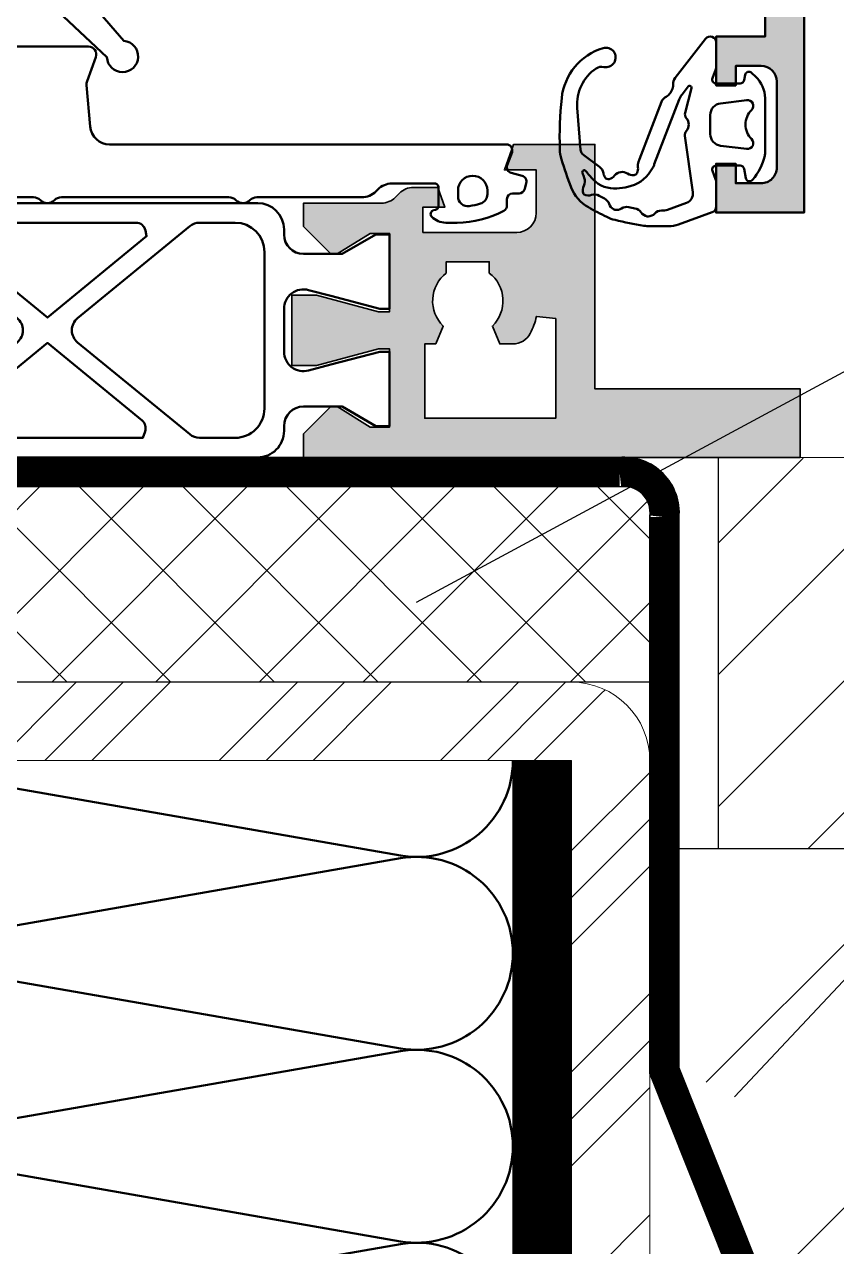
# Model space of a CAD drawing. Extents: x -772 to -562, y -731 to -434.
# Drawn here: x -695.46 to -674.7, y -601.6 to -570.36 of the extents above; entities that cross this region are included whole.
import ezdxf

# ---------------------------------------------------------------- set-up
doc = ezdxf.new("R2010")
doc.units = 0
doc.linetypes.add('CENTER', pattern=[50.800000000000004, 31.75, -6.35, 6.35, -6.35])
doc.linetypes.add('FOIL', pattern=[2, 0.8, -1.2])
for name, color, linetype, lineweight in [('AM_2', 5, 'Continuous', 50), ('AM_4', 3, 'Continuous', 25), ('AM_C', 50, 'Continuous', 50), ('AM_SP', 30, 'Continuous', 50), ('Cont2', 2, 'Continuous', 25), ('Cont3', 70, 'Continuous', 18), ('Docu-AM_8', 1, 'Continuous', 25), ('X_INS_BLOCK', 7, 'Continuous', 20), ('X_REDU_CONT_ALU', 80, 'Continuous', 35), ('X_REDU_CONT_STRIP', 80, 'Continuous', 35)]:
    doc.layers.add(name, color=color, linetype=linetype, lineweight=lineweight)
doc.layers.add('AM_S', color=80, linetype='Continuous', lineweight=50, plot=False)
doc.layers.add('CENT_25', color=2, linetype='CENTER')

# ---------------------------------------------------------------- blocks, each defined once
blk = doc.blocks.new('STW1')
at = {"layer": 'Cont3'}
h = blk.add_hatch(dxfattribs=at)
h.set_pattern_fill('GOST_GROUND', color=256, scale=0.8, style=0)
h.set_pattern_definition([(45, (-2418.410517626292, -269.8284682203489), (11.31370849898476, 0), [16]), (45, (-2416.010517626292, -269.8284682203489), (11.31370849898476, 0), [16]), (45, (-2413.610517626292, -269.8284682203489), (11.31370849898476, 0), [16])])
edge = h.paths.add_edge_path()
edge.add_line((0, 0), (0, 114))
edge.add_arc((-4, 114), 4, 0, 90)
edge.add_line((-4, 118), (-45.99999999998545, 118))
edge.add_arc((-45.3588452166432, 113.3588452166578), 4.685231817012122, 97.86537314514446, 172.1346268548563)
edge.add_line((-49.99999999998545, 114), (-49.99999999998545, 94))
edge.add_line((-49.99999999998545, 94), (-45.99999999998545, 94))
edge.add_line((-45.99999999998545, 94), (-45.99999999998545, 114))
edge.add_line((-45.99999999998545, 114), (-4, 114))
edge.add_line((-4, 114), (-4, 0))
edge.add_line((-4, 0), (0, 0))
at = {"layer": 'Cont3', "color": 0, "linetype": 'ByBlock', "lineweight": -2, "transparency": 16777216}
blk.add_lwpolyline([(0, 0), (0, 114, 0.414213562373095), (-4, 118), (-45.99999999998545, 118, 0.3359022029490232), (-49.99999999998545, 114), (-49.99999999998545, 94), (-45.99999999998545, 94), (-45.99999999998545, 114), (-4, 114), (-4, 0)], format="xyb", close=True, dxfattribs=at)
blk = doc.blocks.new('U88')
at = {"layer": 'AM_4', "linetype": 'FOIL', "lineweight": -2, "transparency": 16777216, "const_width": 3, "flags": 128}
blk.add_lwpolyline([(-1.5, 40.31066017178), (-1.5, 80.62132034355977), (19.36910861625893, 101.4904289598187), (38.00570891988855, 101.2832054805087, 0.4140374138640637), (51.49758939828735, 114.7832030387813), (51.50000000025329, 246.0000305567046)], format="xyb", dxfattribs=at)
at = {"layer": 'AM_4', "linetype": 'ByBlock', "lineweight": -2, "transparency": 16777216}
for points in [[(-3.048373149500321, 40.00357572147232), (-3, 81.24264068711909), (18.75471256926903, 102.9973532563881), (38.01333821307571, 102.7832133731677, 0.4138292210610173), (49.99758939828735, 114.7832030387813), (50.00000000050613, 246.0000581134088)], [(0, 40), (0, 80), (19.98350466324973, 99.9835046632495), (37.99758939828735, 99.78320303878127, 0.414213562373095), (52.99758939828735, 114.7832030387813), (53, 246.0000030000001)]]:
    blk.add_lwpolyline(points, format="xyb", dxfattribs=at)
blk = doc.blocks.new('U90x')
at = {"layer": 'AM_4'}
for points in [[(-22.3718532227258, 1.5), (-30, 1.5), (-39.711126394649, 1.5), (-49.711126394649, 5.5), (-113, 5.5, -0.4142135623730951), (-114.5, 7), (-114.5, 120.288873605351), (-118.5, 130.288873605351), (-118.5, 158.4031675086967, 0.4706983768292979), (-121.5840143214295, 161.4873917492785), (-180.0289245375607, 161.5000062779018, 0.3965947560582551), (-182.9999999999964, 158.5112408556822), (-182.9999999999964, 138.4873735809797)], [(-22.3718532227258, 0), (-30, 0), (-40, 0), (-50, 4), (-113, 4, -0.4142135623730958), (-116, 7), (-116, 120), (-120, 130), (-120, 158.4873735810056, 0.4975123236948067), (-121.5, 159.9873735810058), (-179.9999999999995, 160, 0.3896262186300393), (-181.4999999999964, 158.4873735809797), (-181.4999999999964, 138.4873735809797)]]:
    blk.add_lwpolyline(points, format="xyb", dxfattribs=at)
at = {"layer": 'AM_4', "linetype": 'FOIL', "const_width": 1.5, "flags": 128}
blk.add_lwpolyline([(-22.3718532227258, 0.75), (-30, 0.75), (-39.85556319732495, 0.75), (-49.85556319732495, 4.75), (-113, 4.75, -0.4142135623730951), (-115.25, 7), (-115.25, 120.1444368026755), (-119.25, 130.1444368026755), (-119.25, 158.4413638152644, 0.4803584814041392), (-121.5459200538676, 160.7373835096862), (-180.0156666225234, 160.750003398894, 0.3939594625985685), (-182.2499999999964, 158.500289871926), (-182.2499999999964, 138.4873735809797)], format="xyb", dxfattribs=at)
blk = doc.blocks.new('*U91')
at = {"layer": 'AM_2'}
for points in [[(38.99999999947886, 0, -0.4642133856306818), (33.24605501265933, -4.861992477757383), (5.753944986819533, -0.06913337547075571, 0.4642133856306818), (0, -4.931125853227798, 0.4642133856306818)], [(0, -4.931125853227968, 0.4642133856306818), (5.753944986819533, -9.793118330985351), (33.24605501265933, -5.000259228698724, -0.4642133856306818), (38.99999999947886, -9.862251706455766, -0.4642133856306818)], [(38.99999999947886, -9.862251706455993, -0.4642133856306818), (33.24605501265933, -14.72424418421338), (5.753944986819533, -9.931385081926749, 0.4642133856306818), (0, -14.79337755968379, 0.4642133856306818)], [(0, -14.79337755968396, 0.4642133856306818), (5.753944986819533, -19.65537003744134), (33.24605501265933, -14.86251093515472, -0.4642133856306818), (38.99999999947886, -19.72450341291176, -0.4642133856306818)], [(38.99999999947886, -19.72450341291199, -0.4642133856306818), (33.24605501265933, -24.58649589066937), (5.753944986819533, -19.79363678838274, 0.4642133856306818), (0, -24.65562926613978, 0.4642133856306818)], [(0, -24.65562926613995, 0.4642133856306818), (5.753944986819533, -29.51762174389734), (33.24605501265933, -24.72476264161071, -0.4642133856306818), (38.99999999947886, -29.58675511936775, -0.4642133856306818)]]:
    blk.add_lwpolyline(points, format="xyb", dxfattribs=at)
blk = doc.blocks.new('Schwelle')
at = {"layer": 'Docu-AM_8'}
h = blk.add_hatch(color=256, dxfattribs=at)
edge = h.paths.add_edge_path()
edge.add_line((-66.49861133499209, -16.00001535411674), (-66.49861133499081, -1.535411674069564e-05))
edge.add_line((-66.49861133499084, -1.535411674069564e-05), (-51.84332823751427, -1.535411789177488e-05))
edge.add_line((-51.84332823751427, -1.535411790598573e-05), (-51.37016693296832, -1.300015354117946))
edge.add_line((-51.37016693296832, -1.300015354117932), (-52.99861133499095, -1.300015354117804))
edge.add_line((-52.99861133499095, -1.300015354117804), (-52.99861133499112, -3.500015354117807))
edge.add_arc((-51.99861133499112, -3.500015354117885), 1, 539.9999999999955, 629.9999999999956)
edge.add_line((-51.99861133499118, -4.500015354117885), (-47.19861133499117, -4.500015354118261))
edge.add_line((-47.19861133499123, -4.500015354118261), (-47.19861133499111, -3.200015354118264))
edge.add_line((-47.19861133499111, -3.200015354118264), (-48.32705573701375, -3.200015354118172))
edge.add_line((-48.32705573701375, -3.200015354118172), (-47.96308550274748, -2.200015354118207))
edge.add_line((-47.96308550274748, -2.200015354118207), (-46.71282489736424, -2.200015354118307))
edge.add_arc((-46.7128248973643, -3.2000153541183), 1, 404.9999999999957, 449.99999999999557, ccw=False)
edge.add_line((-46.00571811617769, -2.492908572931803), (-45.79150455380451, -2.707122135305006))
edge.add_arc((-45.0843977726179, -2.000015354118517), 0.9999999999999992, 224.9999999999955, 269.9999999999955)
edge.add_line((-45.08439777261802, -3.000015354118517), (-41.09861133499109, -3.00001535411883))
edge.add_line((-41.09861133499103, -3.00001535411883), (-41.09861133499115, -4.200015549301384))
edge.add_line((-41.09861133499115, -4.200015549301376), (-42.49861113980867, -5.600015354118703))
edge.add_line((-42.49861113980867, -5.600015354118703), (-42.81825988806915, -5.600015354118682))
edge.add_line((-42.81825988806915, -5.600015354118682), (-44.4986111435621, -4.550015354118564))
edge.add_line((-44.4986111435621, -4.550015354118557), (-45.4986111435621, -4.550015354118479))
edge.add_line((-45.4986111435621, -4.550015354118486), (-45.49861114356239, -8.550015354118443))
edge.add_line((-45.49861114356244, -8.550015354118436), (-44.93278508619775, -8.550015354118486))
edge.add_line((-44.93278508619775, -8.550015354118486), (-41.75743038009395, -7.699181624935882))
edge.add_line((-41.75743038009389, -7.699181624935882), (-40.49861133499141, -7.699181624935981))
edge.add_line((-40.49861133499141, -7.699181624935981), (-40.49861133499169, -11.30084908330169))
edge.add_line((-40.49861133499169, -11.30084908330169), (-41.75743038009418, -11.30084908330159))
edge.add_line((-41.75743038009418, -11.30084908330159), (-44.93278508619787, -10.45001535411848))
edge.add_line((-44.93278508619787, -10.45001535411848), (-45.49861114356256, -10.45001535411843))
edge.add_line((-45.49861114356256, -10.45001535411843), (-45.4986111435629, -14.45001535411839))
edge.add_line((-45.4986111435629, -14.45001535411838), (-44.4986111435629, -14.45001535411846))
edge.add_line((-44.4986111435629, -14.45001535411846), (-42.81825988806978, -13.40001535411861))
edge.add_line((-42.81825988806978, -13.40001535411862), (-42.4986111398093, -13.40001535411865))
edge.add_line((-42.4986111398093, -13.40001535411864), (-41.098611334992, -14.80001515893618))
edge.add_line((-41.098611334992, -14.80001515893618), (-41.09861133499211, -16.00001535411874))
edge.add_line((-41.09861133499206, -16.00001535411874), (-66.49861133499209, -16.00001535411675))
edge = h.paths.add_edge_path(flags=0)
edge.add_line((-51.132179421752, -10.20001535411795), (-50.75866565817645, -9.285419221633262))
edge.add_arc((-49.49861133596895, -8.000015354060366), 1.799999999357025, 127.6698869408198, 225.570574663282, ccw=False)
edge.add_line((-50.59861133499138, -6.575234669240444), (-50.59861133499155, -6.000015354118162))
edge.add_line((-50.59861133499149, -6.000015354118162), (-48.39861133499127, -6.000015354118162))
edge.add_line((-48.39861133499133, -6.000015354118176), (-48.39861133499139, -6.575234669240686))
edge.add_arc((-49.49861133499169, -8.000015354117942), 1.799999999999988, 314.42942536020763, 412.3301130356585, ccw=False)
edge.add_line((-48.23855701180705, -9.285419221633411), (-47.86504324823167, -10.20001535411821))
edge.add_line((-47.86504324823167, -10.20001535411821), (-47.29861133499165, -10.20001535411826))
edge.add_line((-47.29861133499165, -10.20001535411826), (-47.29861133499193, -14.20001535411826))
edge.add_line((-47.29861133499193, -14.20001535411826), (-54.99861133499192, -14.20001535411765))
edge.add_line((-54.99861133499192, -14.20001535411765), (-54.99861133499181, -13.00001535411766))
edge.add_line((-54.99861133499186, -13.00001535411766), (-56.99861133499186, -13.0000153541175))
edge.add_line((-56.99861133499186, -13.00001535411749), (-56.99861133499198, -14.2000153541175))
edge.add_line((-56.99861133499198, -14.20001535411749), (-59.99861133499198, -14.20001535411725))
edge.add_line((-59.99861133499192, -14.20001535411726), (-59.99861133499181, -13.00001535411725))
edge.add_line((-59.99861133499186, -13.00001535411726), (-61.99861133499186, -13.0000153541171))
edge.add_line((-61.99861133499186, -13.0000153541171), (-61.99861133499198, -14.20001535411709))
edge.add_line((-61.99861133499192, -14.2000153541171), (-64.69861133499191, -14.20001535411689))
edge.add_line((-64.69861133499197, -14.20001535411689), (-64.69861133499174, -11.50001535411689))
edge.add_line((-64.69861133499174, -11.50001535411689), (-63.49861133499175, -11.50001535411698))
edge.add_line((-63.49861133499175, -11.50001535411698), (-63.49861133499158, -9.500015354116982))
edge.add_line((-63.49861133499158, -9.500015354116982), (-64.69861133499157, -9.50001535411689))
edge.add_line((-64.69861133499157, -9.50001535411689), (-64.69861133499134, -6.50001535411689))
edge.add_line((-64.69861133499134, -6.50001535411689), (-63.49861133499135, -6.500015354116982))
edge.add_line((-63.49861133499135, -6.500015354116982), (-63.49861133499118, -4.500015354116982))
edge.add_line((-63.49861133499118, -4.500015354116975), (-64.69861133499117, -4.500015354116883))
edge.add_line((-64.69861133499123, -4.50001535411689), (-64.698611334991, -1.800015354116894))
edge.add_line((-64.698611334991, -1.800015354116894), (-54.79861133499102, -1.800015354117676))
edge.add_line((-54.79861133499097, -1.800015354117662), (-54.79861133499108, -3.500015354117664))
edge.add_arc((-51.99861133499112, -3.500015354117885), 2.800000000000001, 539.9999999999955, 606.3359357229516)
edge.add_line((-53.1224568468505, -6.06457599201935), (-52.68437714918306, -6.256551917557658))
edge.add_line((-52.68437714918306, -6.256551917557665), (-52.85673717827424, -6.702713993339984))
edge.add_arc((-49.49861133499147, -8.000015354118084), 3.6, 518.8776020379528, 567.4864262503768)
edge.add_arc((-51.80512385392572, -9.200015354117902), 0.9999999999999997, 207.4864262503768, 269.9999999999955)
edge.add_line((-51.80512385392578, -10.2000153541179), (-51.13217942175194, -10.20001535411795))
h = blk.add_hatch(color=256, dxfattribs=at)
edge = h.paths.add_edge_path()
edge.add_arc((-10.91282470593663, -2.000011609689707), 1, 270, 315.0000000000001)
edge.add_line((-10.20571792475008, -2.707118390876253), (-9.9915043623769, -2.492904828503072))
edge.add_arc((-9.284397581190348, -3.200011609689625), 0.9999999999999999, 449.99999999999994, 494.9999999999999, ccw=False)
edge.add_line((-9.284397581190348, -2.200011609689625), (-8.034136975807115, -2.200011609689625))
edge.add_line((-8.034136975807115, -2.200011609689625), (-7.670166741540896, -3.200011609689625))
edge.add_line((-7.670166741540896, -3.200011609689625), (-8.798611143563534, -3.200011609689625))
edge.add_line((-8.798611143563534, -3.200011609689625), (-8.798611143563534, -4.500011609689622))
edge.add_line((-8.798611143563534, -4.500011609689629), (-3.998611143563522, -4.500011609689629))
edge.add_arc((-3.998611143563522, -3.500011609689622), 1, 270, 360)
edge.add_line((-2.998611143563522, -3.500011609689629), (-2.998611143563522, -1.300011609689633))
edge.add_line((-2.998611143563522, -1.300011609689633), (-4.62705554558616, -1.300011609689633))
edge.add_line((-4.62705554558616, -1.300011609689619), (-4.153894241040092, -1.160968962210518e-05))
edge.add_line((-4.153894241040092, -1.160968962210518e-05), (0.001388856436477681, -1.160968962210518e-05))
edge.add_line((0.001388856436477681, -1.160968962210518e-05), (0.00138885643646347, -12.50001160968962))
edge.add_line((0.001388856436477681, -12.50001160968962), (10.50138885643648, -12.50001160968962))
edge.add_line((10.50138885643648, -12.50001160968962), (10.50138885643648, -16.00001160968962))
edge.add_line((10.50138885643648, -16.00001160968962), (-14.89861114356356, -16.00001160968963))
edge.add_line((-14.89861114356356, -16.00001160968963), (-14.89861114356356, -14.80001141450708))
edge.add_line((-14.89861114356356, -14.80001141450708), (-13.49861133874614, -13.40001160968964))
edge.add_line((-13.49861133874614, -13.40001160968964), (-13.17896259048567, -13.40001160968964))
edge.add_line((-13.17896259048567, -13.40001160968964), (-11.4986113349926, -14.45001160968962))
edge.add_line((-11.4986113349926, -14.45001160968962), (-10.4986113349926, -14.45001160968962))
edge.add_line((-10.4986113349926, -14.45001160968962), (-10.4986113349926, -10.45001160968967))
edge.add_line((-10.4986113349926, -10.45001160968967), (-11.06443739235729, -10.45001160968967))
edge.add_line((-11.06443739235729, -10.45001160968967), (-14.23979209846104, -11.30084533887252))
edge.add_line((-14.23979209846104, -11.30084533887253), (-15.49861114356358, -11.30084533887253))
edge.add_line((-15.49861114356358, -11.30084533887253), (-15.49861114356358, -7.699177880506824))
edge.add_line((-15.49861114356358, -7.699177880506817), (-14.23979209846104, -7.699177880506817))
edge.add_line((-14.23979209846104, -7.699177880506824), (-11.06443739235729, -8.550011609689683))
edge.add_line((-11.06443739235735, -8.550011609689676), (-10.49861133499266, -8.550011609689669))
edge.add_line((-10.4986113349926, -8.550011609689676), (-10.4986113349926, -4.550011609689719))
edge.add_line((-10.4986113349926, -4.550011609689719), (-11.4986113349926, -4.550011609689719))
edge.add_line((-11.4986113349926, -4.550011609689719), (-13.17896259048567, -5.600011609689702))
edge.add_line((-13.17896259048567, -5.600011609689702), (-13.49861133874614, -5.600011609689702))
edge.add_line((-13.49861133874614, -5.600011609689702), (-14.89861114356356, -4.200011804872275))
edge.add_line((-14.89861114356356, -4.200011804872275), (-14.89861114356356, -3.000011609689722))
edge.add_line((-14.89861114356356, -3.000011609689722), (-10.91282470593663, -3.000011609689714))
edge = h.paths.add_edge_path(flags=0)
edge.add_line((-8.132179230323885, -10.20001160968962), (-7.758665466748454, -9.285415477204907))
edge.add_arc((-6.498611144540945, -8.000011609631905), 1.799999999357025, 127.66988694082431, 225.5705746632865, ccw=False)
edge.add_line((-7.598611143563545, -6.575230924812075), (-7.598611143563716, -6.000011609689793))
edge.add_line((-7.598611143563716, -6.000011609689793), (-5.398611143563556, -6.000011609689622))
edge.add_line((-5.398611143563556, -6.000011609689622), (-5.398611143563556, -6.575230924812125))
edge.add_arc((-6.498611143563693, -8.00001160968948), 1.799999999999989, 314.4294253602121, 412.330113035663, ccw=False)
edge.add_line((-5.238556820378989, -9.28541547720485), (-4.865043056803501, -10.20001160968962))
edge.add_line((-4.865043056803557, -10.20001160968962), (-4.192098624629381, -10.20001160968962))
edge.add_arc((-4.192098624629381, -9.200011609689625), 1, 270, 332.5135737496187)
edge.add_arc((-6.498611143563522, -8.00001160968963), 3.600000000000001, 332.5135737496187, 347.3196165081802)
edge.add_line((-2.986416021612314, -8.790255512128653), (-1.998611143563522, -8.900011609689628))
edge.add_line((-1.998611143563522, -8.900011609689628), (-1.998611143563522, -14.00001160968963))
edge.add_line((-1.998611143563522, -14.00001160968962), (-8.698611143563511, -14.00001160968962))
edge.add_line((-8.698611143563511, -14.00001160968963), (-8.698611143563511, -10.20001160968963))
edge.add_line((-8.698611143563511, -10.20001160968963), (-8.132179230323885, -10.20001160968963))
at = {"layer": 'AM_C'}
for points in [[(-24.81574339794136, -7.116369715731707e-10, -0.3888787318529903), (-25.81193809603312, 0.9128442565407084), (-25.99663934000719, 3.023989135549598, -0.1095178116832382), (-25.96838830135428, 3.238577078586204), (-25.52266494264697, 4.463191941958101, 0.5205670508124267), (-25.89854199096132, 4.999999999288363), (-30.09854199096131, 4.999999999288363, 0.5205670505517488), (-30.47441903927572, 4.463191941958101), (-30.02869568056835, 3.23857707858626, -0.1095178118908062), (-30.00044464191544, 3.023989135549598), (-30.18514588588951, 0.9128442565407084, -0.3888787318529899), (-31.18134058398127, -7.116369715731707e-10), (-51.47661733009662, -7.115801281543099e-10, 0.5205670505517426), (-51.75852511633238, -0.4026060437092838), (-51.51663420472565, -1.067195861320229, -0.4400105311366362), (-51.72089627743063, -1.459579652204638), (-52.27618770449212, -1.608369541649708, 0.4142135623730869), (-52.48831973884811, -1.975793003067182), (-52.40743854865556, -2.277645714242333, 0.3394542588633727), (-52.11766080076885, -2.500000000711573), (-51.79854199096135, -2.50000000071158, -0.4142135626133883), (-51.49854199096134, -2.800000000711584), (-51.49854199096134, -3.125248886220874, 0.2743554409005273), (-51.34229825867121, -3.388562644870404, 0.1255862777767576), (-48.94636046350749, -4.000000000711587), (-48.36922325082745, -4.000000000711587, 0.2012188694523661), (-47.6558716759948, -3.700806343921897, 0.5743970676943883), (-47.74677818194081, -3.367459910022028), (-47.85030579998184, -3.339719768373612, -0.3394542588633646), (-47.99854199096134, -3.146534603115803), (-47.99854199096134, -2.200000000711597, -0.4142135623730963), (-47.79854199096135, -2.00000000071158), (-45.61275555333444, -2.00000000071158, -0.1989123673796572), (-44.90564877214788, -2.292893219525041), (-44.79143520977479, -2.407106781898094, 0.1989123673796567), (-44.08432842858829, -2.700000000711547), (-38.71268483381564, -2.700000000711576, -0.201512754623995), (-38.35561341238846, -2.850000000711553, 0.4200840252084038), (-37.64147056953416, -2.85000000071156, -0.201512754623995), (-37.28439914810704, -2.700000000711562), (-28.71268483381564, -2.700000000711633, -0.201512754623995), (-28.35561341238846, -2.850000000711631, 0.4200840252084038), (-27.64147056953422, -2.850000000711631, -0.201512754623995), (-27.28439914810704, -2.700000000711633), (-18.71268483381593, -2.70000000071164, -0.201512754623995), (-18.35561341238875, -2.850000000711709, 0.4200840252084038), (-17.6414705695345, -2.850000000711709, -0.201512754623995), (-17.28439914810733, -2.700000000711704), (-11.91275555333451, -2.70000000071164, 0.1989123673796568), (-11.20564877214795, -2.407106781898186), (-11.09143520977486, -2.292893219525126, -0.1989123673796565), (-10.38432842858836, -2.000000000711665), (-8.198541990961331, -2.00000000071158, -0.4142135626133899), (-7.998541990961343, -2.200000000711597), (-7.998541990961343, -3.146534603115803, -0.3394542588633647), (-8.146778181940789, -3.339719768373612), (-8.250305799981817, -3.367459910022021, 0.5743970674216146), (-8.341212305927826, -3.700806343921904, 0.201218869452366), (-7.62786073109524, -4.000000000711587), (-7.05072351841514, -4.000000000711587, 0.1255862777767576), (-4.654785723251479, -3.388562644870404, 0.2743554411210691), (-4.498541990961286, -3.125248886220874), (-4.498541990961343, -2.800000000711584, -0.4142135623730948), (-4.198541990961331, -2.50000000071158), (-3.87942318115384, -2.500000000711573, 0.3394542588633727), (-3.589645433267123, -2.277645714242333), (-3.50876424307458, -1.975793003067182, 0.4142135626133805), (-3.720896277430512, -1.608369541649708), (-4.27618770449206, -1.459579652204624, -0.4400105308918228), (-4.480449777197094, -1.067195861320229), (-4.23855886559025, -0.4026060437092838, 0.5205670508124269), (-4.520466651826013, -7.115801281543099e-10), (-24.81574339794136, -7.116369715731707e-10)], [(-50.49854199096134, -2.350000000711582), (-50.49854199096134, -2.547240341213602, 0.3320675201514813), (-50.14072868386054, -3.026597143984155, 0.0346525889343351), (-49.57316111629294, -3.152965319814044, 0.4588008243683935), (-48.99854199096134, -2.65856468658756), (-48.99854199096134, -2.350000000711596, 0.9999999999999899), (-50.49854199096134, -2.350000000711582)], [(-6.998541990961343, -2.350000000711596), (-6.998541990961343, -2.65856468658756, 0.4588008241201161), (-6.423922865629692, -3.152965319814044, 0.0346525889343371), (-5.856355298062141, -3.026597143984155, 0.3320675203792015), (-5.498541990961343, -2.547240341213609), (-5.498541990961343, -2.350000000711596, 0.9999999999999923), (-6.998541990961343, -2.350000000711596)]]:
    blk.add_lwpolyline(points, format="xyb", close=True, dxfattribs=at)
at = {"layer": 'AM_SP'}
for points in [[(-38.74861133499186, -16.00001555536699, -0.414213562373095), (-40.09861133499189, -14.65001555536699), (-40.09861133499189, -14.40000670968946, 0.4142135623730949), (-41.09861133499189, -13.40000670968946), (-43.06656052742304, -13.40000670968947), (-44.79861133499193, -14.40000670968946), (-45.49861133499186, -14.40000670968946), (-45.49861133499186, -10.60000670968946), (-44.99861133499192, -10.60000670968947), (-42.49861133499192, -11.25224160056224), (-41.35743128785251, -11.55802736146958, 0.4931457181133126), (-40.09861133499189, -10.592101778414), (-40.09861133499189, -8.407928929823633, 0.4931454262862879), (-41.35743038009443, -7.442003103534567), (-42.49861133499192, -7.747787828613284), (-44.99861133499192, -8.400022719486046), (-45.49861133499186, -8.400022719486046), (-45.49861133499186, -4.600022719486049), (-44.79861133499193, -4.600022719486049), (-43.06656052742304, -5.600022719486049), (-41.09860689942352, -5.600016509670226, 0.4142122634659982), (-40.09861133499223, -4.60001650968006), (-40.09861133499223, -4.350007664012374, -0.4142135623730948), (-38.74861133499221, -3.000007664012372), (-17.2486113349926, -3.000007664012372, -0.414213562373095), (-15.89861133499258, -4.350007664012374), (-15.89861133499258, -4.600016509689894, 0.4142135623730953), (-14.89861133499258, -5.600016509689901), (-12.93066214256143, -5.600016509689901), (-11.19861133499259, -4.600016509689894), (-10.4986113349926, -4.600016509689894), (-10.4986113349926, -8.400016509689898), (-10.9986113349926, -8.400016509689898), (-13.4986113349926, -7.747781618817129), (-14.6397922898901, -7.442003103534574, 0.4931454260313048), (-15.89861133499258, -8.407928929823633), (-15.89861133499258, -10.59209428955572, 0.4931454260313033), (-14.6397922898901, -11.5580201158448), (-13.4986113349926, -11.25224160056224), (-10.9986113349926, -10.60000670968947), (-10.4986113349926, -10.60000670968947), (-10.4986113349926, -14.40000670968946), (-11.19861133499259, -14.40000670968946), (-12.93066214256143, -13.40000670968946), (-14.89861133499258, -13.40000670968946, 0.4142135623730954), (-15.89861133499258, -14.40000670968946), (-15.89861133499258, -14.65001555536699, -0.4142135626133887), (-17.2486113349926, -16.00001555536699), (-38.74861133499186, -16.00001555536699)], [(-29.54244385147044, -8.881257503362683), (-35.27745641757051, -4.181250452789087, 0.1733393757960516), (-35.78454567357895, -4.000007664012372), (-37.59861133499189, -4.000007664012372, 0.4142135623730948), (-39.09861133499189, -5.500007664012365), (-39.09861133499189, -13.50001555536699, 0.4142135623730953), (-37.59861133499189, -15.000015555367), (-35.78454539223142, -15.00001555536699, 0.1733392151877107), (-35.27745652213795, -14.81877308285846), (-29.54244423738103, -10.11877224207743, 0.4733857751920286), (-29.54244385147044, -8.881257503362683)], [(-23.47516543811074, -4.000007664012372), (-32.52205723187373, -4.000007664012365), (-32.83898801687766, -4.886730921028033), (-27.99861133478035, -8.853558241791923), (-22.92360298585035, -4.694443549805897), (-22.98578073433671, -4.397525413295426, 0.3549662450704041), (-23.47516543811074, -4.000007664012372)], [(-20.21267727775736, -15.00001555536699, -0.1733392151852403), (-20.71976614784492, -14.81877308286332), (-26.45477843260343, -10.11877224217294, -0.4733857751920284), (-26.45477881851409, -8.881257503458201), (-20.71976625241561, -4.181250452793954, -0.1733393757985218), (-20.21267699640126, -4.000007664012372), (-18.39861133499258, -4.000007664012372, -0.4142135623730947), (-16.89861133499258, -5.500007664012372), (-16.89861133499258, -13.50001555536699, -0.414213562613389), (-18.39861133499258, -15.00001555536699), (-20.21267727775736, -15.00001555536699)], [(-23.15823747139589, -14.11329210068595), (-27.99861133520417, -10.14647213602306), (-32.83898519858857, -14.11329210068595), (-32.52205465477883, -15.00001555536699), (-23.1238412581873, -15.00001555524669), (-23.00476352737851, -14.66948418913772, 0.3175864697700362), (-23.15823747139589, -14.11329210068595)]]:
    blk.add_lwpolyline(points, format="xyb", close=True, dxfattribs=at)
blk = doc.blocks.new('1021236-ICR_h_m_s')
at = {"layer": 'X_REDU_CONT_ALU'}
for points in [[(2.273736754432321e-13, -16.00000769010446), (1.477928890381008e-12, -7.690104464330716e-06), (14.65528309747799, -7.690105611857234e-06), (15.128444402024, -1.300007690105645), (13.50000000000136, -1.300007690105517), (13.50000000000114, -3.500007690105519, 0.4142135623730951), (14.50000000000114, -4.500007690105598), (19.30000000000109, -4.500007690105974), (19.30000000000121, -3.200007690105977), (18.17155559797857, -3.200007690105885), (18.53552583224484, -2.200007690105913), (19.78578643762808, -2.200007690106013, -0.1989123673796573), (20.49289321881463, -2.492900908919516), (20.7071067811878, -2.707114471292723, 0.198912367379658), (21.41421356237436, -3.00000769010623), (25.40000000000123, -3.000007690106536), (25.40000000000111, -4.200007885289089), (24.00000019518359, -5.600007690106416), (23.68035144692317, -5.600007690106391), (22.00000019143022, -4.550007690106273), (21.00000019143022, -4.550007690106195), (21.00000019142988, -8.550007690106149), (21.56582624879456, -8.550007690106199), (24.74118095489837, -7.699173960923588), (26.00000000000091, -7.699173960923687), (26.00000000000057, -11.30084141928939), (24.74118095489814, -11.30084141928929), (21.56582624879445, -10.45000769010619), (21.00000019142976, -10.45000769010614), (21.00000019142942, -14.4500076901061), (22.00000019142942, -14.45000769010618), (23.68035144692249, -13.40000769010633), (24.00000019518302, -13.40000769010635), (25.40000000000032, -14.80000749492389), (25.4000000000002, -16.00000769010645), (2.273736754432321e-13, -16.00000769010446)], [(55.58578662905575, -3.00000394567742, 0.1989123673796582), (56.29289341024219, -2.707110726863966), (56.50710697261547, -2.492897164490785, -0.198912367379658), (57.21421375380191, -2.200003945677334), (58.46447435918526, -2.200003945677334), (58.82844459345142, -3.200003945677331), (57.70000019142879, -3.200003945677334), (57.70000019142879, -4.500003945677332), (62.50000019142874, -4.500003945677335, 0.414213562373095), (63.50000019142874, -3.500003945677335), (63.50000019142874, -1.300003945677332), (61.8715557894061, -1.300003945677329), (62.34471709395223, -3.945677335082109e-06), (66.50000019142874, -3.945677335082109e-06), (66.50000019142874, -12.50000394567734), (77.00000019142874, -12.50000394567733), (77.00000019142874, -16.00000394567734), (51.60000019142876, -16.00000394567734), (51.60000019142876, -14.80000375049479), (52.99999999624617, -13.40000394567735), (53.31964874450671, -13.40000394567735), (54.99999999999966, -14.45000394567734), (55.99999999999966, -14.45000394567734), (55.99999999999966, -10.45000394567738), (55.43417394263497, -10.45000394567738), (52.25881923653128, -11.30083767486023), (51.00000019142874, -11.30083767486023), (51.00000019142874, -7.699170216494529), (52.25881923653128, -7.699170216494529), (55.43417394263497, -8.550003945677389), (55.99999999999966, -8.550003945677386), (55.99999999999966, -4.550003945677432), (54.99999999999966, -4.550003945677432), (53.31964874450671, -5.600003945677415), (52.99999999624617, -5.600003945677411), (51.60000019142876, -4.200004140859981), (51.60000019142876, -3.000003945677427), (55.58578662905575, -3.00000394567742)], [(15.36643191324026, -10.20000769010567), (15.73994567681586, -9.285411557620979, -0.4552030301891226), (15.90000000000089, -6.575227005228157), (15.90000000000077, -6.000007690105875), (18.10000000000093, -6.000007690105882), (18.10000000000093, -6.575227005228388, -0.4552030299414928), (18.26005432318527, -9.285411557621117), (18.63356808676065, -10.20000769010592), (19.20000000000061, -10.20000769010597), (19.20000000000039, -14.20000769010597), (11.50000000000034, -14.20000769010536), (11.50000000000045, -13.00000769010536), (9.500000000000455, -13.00000769010521), (9.500000000000341, -14.20000769010521), (6.500000000000341, -14.20000769010497), (6.500000000000455, -13.00000769010497), (4.500000000000455, -13.00000769010482), (4.500000000000341, -14.20000769010482), (1.800000000000296, -14.2000076901046), (1.800000000000523, -11.5000076901046), (3.000000000000568, -11.5000076901047), (3.000000000000682, -9.500007690104695), (1.80000000000075, -9.500007690104603), (1.800000000000978, -6.500007690104603), (3.000000000000909, -6.500007690104695), (3.000000000001137, -4.500007690104695), (1.800000000001091, -4.500007690104603), (1.800000000001319, -1.800007690104604), (11.7000000000013, -1.800007690105378), (11.70000000000118, -3.500007690105377, 0.2978085973091996), (13.37615448814176, -6.064568328007063), (13.81423418580925, -6.256544253545378), (13.64187415671813, -6.702706329327697, 0.2153346549391395), (13.80636728147647, -9.661546151644004, 0.2797392812230352), (14.69348748106654, -10.20000769010561), (15.36643191324026, -10.20000769010567)], [(58.36643210466843, -10.20000394567733), (58.73994586824392, -9.285407813192617, -0.4552030301891226), (58.90000019142872, -6.575223260799785), (58.9000001914286, -6.000003945677502), (61.10000019142876, -6.000003945677335), (61.10000019142876, -6.575223260799842, -0.4552030299414928), (61.26005451461333, -9.28540781319256), (61.6335682781887, -10.20000394567733), (62.30651271036299, -10.20000394567733, 0.2797392812230352), (63.19363290995295, -9.661542407215798, 0.0646935759865685), (63.51219531338006, -8.790247848116358), (64.50000019142874, -8.900003945677334), (64.50000019142874, -14.00000394567733), (57.80000019142881, -14.00000394567734), (57.80000019142881, -10.20000394567733), (58.36643210466843, -10.20000394567733)]]:
    blk.add_lwpolyline(points, format="xyb", close=True, dxfattribs=at)
at = {"layer": 'X_REDU_CONT_STRIP'}
for points in [[(27.75000000000045, -16.0000078913547, -0.414213562373095), (26.40000000000043, -14.6500078913547), (26.40000000000043, -14.39999904567717, 0.4142135623730949), (25.40000000000043, -13.39999904567717), (23.43205080756923, -13.39999904567717), (21.70000000000039, -14.39999904567717), (21.00000000000045, -14.39999904567717), (21.00000000000045, -10.59999904567717), (21.50000000000045, -10.59999904567717), (24.00000000000045, -11.25223393654994), (25.14118004713987, -11.55801969745728, 0.4931457181133126), (26.40000000000043, -10.59209411440171), (26.40000000000043, -8.407921265811343, 0.4931454262862879), (25.14118095489789, -7.441995439522273), (24.00000000000045, -7.747780164600982), (21.50000000000045, -8.400015055473752), (21.00000000000045, -8.400015055473752), (21.00000000000045, -4.600015055473754), (21.70000000000039, -4.600015055473754), (23.43205080756923, -5.600015055473754), (25.4000044355688, -5.600008845657932, 0.4142122634659982), (26.40000000000009, -4.600008845667766), (26.40000000000009, -4.35000000000008, -0.4142135623730948), (27.75000000000011, -3.000000000000078), (49.24999999999977, -3.000000000000078, -0.414213562373095), (50.59999999999968, -4.35000000000008), (50.59999999999968, -4.600008845677603, 0.4142135623730953), (51.59999999999968, -5.600008845677603), (53.56794919243089, -5.600008845677603), (55.29999999999973, -4.600008845677603), (55.99999999999966, -4.600008845677603), (55.99999999999966, -8.400008845677604), (55.49999999999966, -8.400008845677604), (52.99999999999966, -7.747773954804835), (51.85881904510222, -7.441995439522273, 0.4931454260313048), (50.59999999999968, -8.407921265811343), (50.59999999999968, -10.59208662554343, 0.4931454260313033), (51.85881904510222, -11.5580124518325), (52.99999999999977, -11.25223393654994), (55.49999999999977, -10.59999904567717), (55.99999999999966, -10.59999904567717), (55.99999999999966, -14.39999904567717), (55.29999999999973, -14.39999904567717), (53.56794919243089, -13.39999904567717), (51.59999999999968, -13.39999904567717, 0.4142135623730954), (50.59999999999968, -14.39999904567717), (50.59999999999968, -14.6500078913547, -0.4142135626133887), (49.24999999999977, -16.0000078913547), (27.75000000000045, -16.0000078913547)], [(36.95616748352188, -8.881249839350392), (31.22115491742181, -4.181242788776792, 0.1733393757960516), (30.71406566141331, -4.000000000000075), (28.90000000000043, -4.000000000000078, 0.4142135623730948), (27.40000000000043, -5.500000000000078), (27.40000000000043, -13.5000078913547, 0.4142135623730953), (28.90000000000043, -15.0000078913547), (30.71406594276084, -15.0000078913547, 0.1733392151877107), (31.22115481285437, -14.81876541884616), (36.95616709761123, -10.11876457806514, 0.4733857751920286), (36.95616748352188, -8.881249839350392)], [(43.02344589688153, -4.000000000000075), (33.97655410311859, -4.000000000000075), (33.65962331811465, -4.886723257015746), (38.50000000021191, -8.853550577779632), (43.57500834914197, -4.694435885793606), (43.51283060065555, -4.397517749283132, 0.3549662450704041), (43.02344589688153, -4.000000000000075)], [(46.28593405723495, -15.0000078913547, -0.1733392151852403), (45.77884518714745, -14.81876541885102), (40.04383290238889, -10.11876457816065, -0.4733857751920284), (40.04383251647823, -8.8812498394459), (45.77884508257671, -4.181242788781656, -0.1733393757985218), (46.28593433859112, -4.000000000000078), (48.09999999999968, -4.000000000000078, -0.4142135623730947), (49.59999999999968, -5.500000000000078), (49.59999999999968, -13.5000078913547, -0.414213562613389), (48.09999999999968, -15.0000078913547), (46.28593405723495, -15.0000078913547)], [(43.34037386359637, -14.11328443667365), (38.4999999997882, -10.14646447201076), (33.65962613640374, -14.11328443667365), (33.97655668021343, -15.0000078913547), (43.37477007680502, -15.0000078912344), (43.49384780761375, -14.66947652512542, 0.3175864697700362), (43.34037386359637, -14.11328443667365)]]:
    blk.add_lwpolyline(points, format="xyb", close=True, dxfattribs=at)
blk = doc.blocks.new('WI4910041')
for points in [[(2.234729635533313, 1.429141624366935, -0.3639702342661981), (2.399999999999977, 1.232180073764539), (2.399999999999977, 0, -0.520567050551699), (2.131595971334832, -0.1879385241571754), (1.66494706875244, -0.0180922137642483, 0.08748866352592972), (1.56234102575479, 0), (0.2999999999999545, 0, 0.3152987888789443), (0.01809221376413461, -0.1973939570023049), (-0.6095389311789177, -1.921796355479842, 0.08748866352592513), (-0.7000000000000455, -2.434826570468431), (-0.7000000000000455, -3.380071066384517, 0.04014020638266515), (-0.6743030955780114, -3.699644667897132, 0.01876700663450471), (-0.3790699418234453, -5.171152020198633, 0.05626314074126678), (-0.2260847876131038, -5.592950062610498, 0.01331076916055125), (0.2721286093629942, -6.533860148786744, 0.1734201195761889), (1.290204139612797, -7.41564265212503, 0.01892921395403328), (2.721085354075967, -7.909761409256248, 0.06690019506446342), (3.24700740355911, -7.995200338815835, 0.03253793555390366), (5.84545085849129, -7.897438013091005, 0.3020893960083349), (8.408894112728603, -5.784304140559129, 1.294939360340027), (7.442126984556808, -5.746567386295965, -0.2035454184489604), (7.370228669882636, -6.130794025809223, -0.2724141362004143), (5.362982052186567, -7.106068246548716), (3.213924795141111, -6.934563370140381, -0.03358007402687103), (3.174106850071325, -6.928676927747119), (3.170424160962625, -6.927876940595752, -0.03425114817414006), (3.10471201310861, -6.908811592646543, -0.1173173028271186), (2.928305885994178, -6.758979820309378), (2.344695488703223, -5.963747790703223, 0.2013401996057108), (2.012832275913865, -5.764674847523565, -0.1215521993267221), (1.790792231727778, -5.674733017148242, -0.3028850373188779), (1.713477959463034, -5.466687648492552, -0.1673330394127326), (1.88750534201472, -5.191555623442127, 0.385170388214694), (1.994558342719984, -4.529332356680925, -0.1739385726619525), (1.917377687412568, -4.200610105039686, -0.2539208721607421), (2.026879180312676, -4.044320283353954, -0.1560423995618583), (2.327999193728147, -3.997969913164297, 0.1360159336701805), (2.593370902567244, -3.967716883690969), (2.727218244145661, -3.919033613874831), (5.655389488132414, -2.794181419541246, 0.1877906213496957), (5.923779375234744, -2.550088021368992, -0.1496743144873674), (6.12520320306669, -2.337593081889167), (6.253734305449143, -2.264852659795224, -0.1496743144874736), (6.53960328784126, -2.201570888097308, 0.1877906213496902), (6.887037313345559, -2.097147152997877), (8.884698442597596, -0.5364032260820295, 0.7132930678970836), (8.699999999999932, 0), (7.437658974245096, 0, 0.08748866352592972), (7.335052931247446, -0.0180922137642483), (6.868404028665054, -0.1879385241571754, -0.520567050551699), (6.599999999999909, 0), (6.599999999999909, 1.232180073764539, -0.3639702342661981), (6.765270364466573, 1.429141624366935), (7.034729635533267, 1.476654564058094, 0.5949374815387934), (7.146270740323757, 1.810015786673034), (6.947662042186948, 2.022997540093684, 0.2080002991315582), (5.850631489758143, 2.5), (2.999999999999886, 2.5, 0.05927787991499763), (2.906149379481917, 2.48883423335451, 0.1170485305146988), (1.670712211902242, 1.861474655631241, 0.6353929189728026), (1.765270364466573, 1.511919960199748)], [(5.235411764705873, 1.809647058823543, -0.7176953312491315), (5.747763845492386, 1.563439196978493), (5.583654814173315, 0.2268783939568948, -0.3788661086953142), (4.988127123188519, -0.2999999999999545), (4.011872876811367, -0.2999999999999545, -0.3788661086953138), (3.416345185826572, 0.2268783939568948), (3.2522361545075, 1.563439196978493, -0.7176953312491297), (3.764588235294013, 1.809647058823543, 0.4210526315789492), (5.235411764705873, 1.809647058823543)], [(6.352209695245506, -1.256070147503578), (5.10679597574358, -1.589777747886728, -0.251227272229655), (4.830718913883061, -1.524999999999977, 0.3779644730092648), (4.169281086116825, -1.524999999999977, -0.2189935826518457), (3.929097807499033, -1.597080420622433), (1.035865950068342, -1.190463200391605, 0.3541185725307378), (0.4964330891954205, -1.514587163099577), (0.143991260918142, -2.482913127962775, 0.07780475770842638), (0.1142075598487509, -2.634691672223653, 0.002052827036438525), (0.1087904633567405, -2.792255030681986, -0.1969099363201977), (-0.0454903091633696, -3.138563357869998, 0.1949814754931681), (-0.199644910466759, -3.481159526420356, 0.06017312091380803), (-0.1956917529761313, -3.528961168952833, 0.1929957247742904), (0.009493177106719486, -3.839412947916571, -0.1969099363201948), (0.216140702346479, -4.157263250042206, 0.004108882594967904), (0.2775472213135117, -4.466787673398585, -0.1924707165708604), (0.2124716905226478, -4.832229458618144, 0.1848059986818913), (0.1446113816349452, -5.18313347009007, 0.08695935205378308), (0.1681533335503218, -5.248041397161501, 0.1828361284792187), (0.4415722461907308, -5.4726463672107, -0.1924707165708683), (0.7239603461257502, -5.713560219256124, 0.003853082664983369), (0.8637209408683475, -5.974387936887524, -0.2071771673260189), (0.8998392805458479, -6.370044007105889, 0.1965921476644971), (0.9265784972757274, -6.747652231758707, 0.201714251747801), (0.9851835342408322, -6.798411625013841, 0.200424216166847), (1.369321988075512, -6.76764914985813, -0.2118460650551695), (1.77413422779864, -6.744144163765554, 0.003525773789121482), (2.028263858541095, -6.837620395882027, 0.8562143910042415), (2.123010723693483, -6.664200678561997, -0.02911391206658119), (1.682892816019034, -6.283713963864898, -0.2256786840890104), (1.23406633674324, -5.075964506900732, -0.02823114864200109), (1.315340565916472, -4.517676011891808, -0.2028220925846524), (2.10873622235863, -3.361014623467668, -0.0120364456280876), (2.327348187215193, -3.228396682492985, -0.03863073589850754), (2.466681421693806, -3.162120871238699), (5.785468643264608, -1.887214187971267, 0.07425054739522553), (6.042530848029514, -1.741733343783267), (6.439657747288265, -1.431463805493081, 0.8170342698856626)]]:
    blk.add_lwpolyline(points, format="xyb", close=True)
blk = doc.blocks.new('WI4010104')
for points in [[(-15.74999999999989, -1.4210854715202e-14), (-14.99999999999994, -0.4330127018922099, 0.5773502694630981), (-14.25, 0), (-14.25, 3.669801903606299, 0.3394542588633776), (-14.47235428646923, 3.959579651493016), (-14.87940952255127, 4.068649773276064, -0.6370702608074894), (-15.0367882181755, 4.961188708565089), (-13.77046165958905, 5.847880110722471, -0.2692233072590355), (-11.26921645496913, 6.060721550476472, 0.2241895692545739), (-2.730783545030818, 6.060721550476472, -0.2692233072590359), (-0.2295383404109543, 5.847880110722485), (1.036788218175559, 4.961188708565075, -0.6370702610958359), (0.8794095225513274, 4.068649773276064), (0.4723542864692831, 3.959579651493016, 0.3394542588633749), (0.25, 3.669801903606299), (0.25, 0, 0.5773502691896267), (1.000000000000057, -0.4330127018922241), (1.75, -1.4210854715202e-14), (2.350000000000023, -1.4210854715202e-14, -0.4142135623730934), (2.550000000000011, -0.2000000000000171), (2.550000000000068, -2, -0.4142135626133923), (2.050000000000068, -2.500000000000014), (-22.86360872226794, -2.5, 0.8773305989240862), (-22.93328105100397, -3.030855834913666, -0.1507140327997632), (-21.93453366401491, -3.657263828696586), (-19.29020256806689, -6.724777138567987, -2.215250439444624), (-20.156854195341, -7.554786148725825), (-23.4895750793288, -4.421076401722686, -0.1501028410194002), (-24.36207336986757, -2.890786431210785, 0.3510933096402084), (-24.84999999999997, -2.500000000000014), (-43.29707357494493, -2.500000000000014, -0.2914734195860887), (-44.65653525549993, -1.633927392611056), (-44.77810766388893, -1.373214521477806, 0.6370702608075159), (-45.32189233611092, -1.37321452147782), (-45.44346474449992, -1.633927392610985, -0.2914734195861043), (-46.80292642505492, -2.500000000000014), (-49.54999999999995, -2.500000000000014, 0.7207592200561261), (-49.84999999999997, -3.400000000000006, -0.23606797749979), (-49.64999999999998, -3.800000000000011), (-49.64999999999998, -4.300000000000011, -1.000000000410207), (-51.04999999999995, -4.300000000000011), (-51.04999999999995, -2.800000000000011, 0.4142135623730954), (-51.34999999999997, -2.5), (-59.94999999999999, -2.5, 0.7207592200561265), (-60.25, -3.400000000000006, -0.2360679774997896), (-60.04999999999995, -3.800000000000011), (-60.04999999999995, -4.300000000000011, -1.000000000410207), (-61.44999999999999, -4.300000000000011), (-61.44999999999999, -2.800000000000011, 0.4142135623730954), (-61.75, -2.5), (-62.54999999999995, -2.5, -0.414213562373095), (-63.04999999999995, -2), (-63.04999999999995, -0.700000000000017, -0.414213562373095), (-62.84999999999997, -0.5), (-62.59641016151375, -0.5, -0.2679491924311343), (-62.42320508075687, -0.6000000000000227, 0.7673269883048441), (-62.04999999999995, -0.5000000000000284), (-62.04999999999995, 0.5465346024041651, 0.339454258863376), (-62.19823619097946, 0.7397197676619669), (-62.62764571353074, 0.8547797024518218, -0.6370702608074928), (-62.72207293090531, 1.390303063625254), (-60.25302070521224, 3.119152044288953, -0.3277011112767322), (-59.06962951257412, 3.092543981753991, 0.3401951430448918), (-56.63037048742581, 3.092543981753963, -0.3277011112767323), (-55.44697929478764, 3.119152044288896), (-52.97792706909468, 1.390303063625083, -0.6370702610958395), (-53.07235428646919, 0.8547797024517081), (-53.50176380902047, 0.7397197676618816, 0.339454258863376), (-53.64999999999998, 0.5465346024040798), (-53.64999999999998, -0.5000000000001137, 0.7673269879789777), (-53.27679491924312, -0.6000000000001222, -0.2679491924311341), (-53.10358983848619, -0.5000000000001137), (-47.68562876022492, -0.5, -0.2914734195860905), (-47.23247486670658, -0.7886908691296526), (-47.07481876116594, -1.126785478522237, 0.6370702608075144), (-46.53103408894395, -1.126785478522294), (-46.40946168055495, -0.8660726073890288, -0.6370702608075071), (-43.69053831944495, -0.8660726073889577), (-43.5689659110559, -1.126785478522308, 0.6370702608075137), (-43.02518123883397, -1.126785478522223), (-42.63437130421579, -0.2886908691296526, -0.2914734195860906), (-42.18121741069746, 0), (-15.74999999999989, -1.4210854715202e-14)], [(-12.44999999999999, 1, 0.414213562373095), (-11.44999999999999, 0), (-2.549999999999955, -1.4210854715202e-14, 0.4142135626133887), (-1.549999999999955, 0.9999999999999858), (-1.549999999999955, 3.636807850055675, 0.5272964090799612), (-2.911788617886145, 4.569068004716399, -0.1872359770052324), (-11.0882113821138, 4.569068004716385, 0.5272964090799586), (-12.44999999999999, 3.636807850055689), (-12.44999999999999, 1)], [(-60.34999999999997, -0.5, -0.414213562373095), (-60.84999999999997, 0), (-60.84999999999997, 0.9598010026101917, -0.2446984432290323), (-60.42357643635103, 1.778953046899176), (-60.21885999595173, 1.922297041662233, -0.2757654092982481), (-59.19646266970051, 1.996766734345456, 0.2370171830715337), (-56.50353733029942, 1.996766734345414, -0.2757654092982494), (-55.48114000404814, 1.922297041662176), (-55.2764235636489, 1.778953046899119, -0.244698443446417), (-54.84999999999997, 0.9598010026101207), (-54.84999999999997, -8.526512829121202e-14, -0.414213562373095), (-55.34999999999997, -0.5000000000000568), (-60.34999999999997, -0.5)]]:
    blk.add_lwpolyline(points, format="xyb", close=True)
blk = doc.blocks.new('B-1021232_docu_wos')
at = {"layer": 'Docu-AM_8'}
h = blk.add_hatch(color=256, dxfattribs=at)
edge = h.paths.add_edge_path()
edge.add_line((47.50000000018125, -10.50000000018457), (47.49999999981206, -6.699999999999991))
edge.add_line((47.49999999981206, -6.699999999999991), (44.99999999999665, -6.70000000018459))
edge.add_line((44.99999999999665, -6.70000000018459), (44.99999999993511, -2.000000000184573))
edge.add_line((44.99999999993511, -2.000000000184573), (63.99999999993511, -2.000000000123069))
edge.add_line((63.99999999993511, -2.000000000123069), (64.00000000011971, -6.700000000246124))
edge.add_line((64.00000000011971, -6.700000000246124), (61.49999999981205, -6.700000000307657))
edge.add_line((61.49999999981205, -6.700000000307657), (61.50000000005818, -10.50000000024611))
edge.add_line((61.50000000005818, -10.50000000024611), (68.09999999996586, -10.50000000015382))
edge.add_line((68.09999999996586, -10.50000000015382), (68.29999999996586, -10.30000000015383))
edge.add_line((68.29999999996586, -10.30000000015383), (68.49999999996584, -10.50000000015382))
edge.add_line((68.49999999996584, -10.50000000015382), (73.79999999996586, -10.50000000015382))
edge.add_arc((73.79999999996585, -11.50000000015381), 0.9999999999999931, -3.979039320256561e-13, 89.9999999999992, ccw=False)
edge.add_line((74.79999999996585, -11.50000000015382), (74.79999999996585, -17.00000000015382))
edge.add_line((74.79999999996585, -17.00000000015382), (72.299999999812, -17.00000000030764))
edge.add_line((72.299999999812, -17.00000000030764), (72.30000000011968, -19.50000000030764))
edge.add_line((72.30000000011968, -19.50000000030764), (73.29999999996585, -19.50000000015382))
edge.add_line((73.29999999996585, -19.50000000015382), (73.29999999996586, -18.50000000015383))
edge.add_line((73.29999999996586, -18.50000000015383), (74.59999999996582, -18.50000000015382))
edge.add_arc((74.5999999999658, -19.30000000015383), 0.8000000000000043, -5.115907697472721e-13, 89.99999999999898, ccw=False)
edge.add_line((75.39999999996581, -19.30000000015383), (75.39999999996581, -23.70000000015381))
edge.add_arc((74.60000000029396, -23.70000000048198), 0.7999999996718543, -90.00000002350248, 2.3503275770053733e-08, ccw=False)
edge.add_line((74.5999999999658, -24.50000000015383), (73.29999999996585, -24.50000000015383))
edge.add_line((73.29999999996585, -24.50000000015383), (73.29999999996586, -23.50000000015382))
edge.add_line((73.29999999996586, -23.50000000015382), (72.299999999812, -23.50000000030764))
edge.add_line((72.299999999812, -23.50000000030764), (72.30000000011967, -26.00000000030764))
edge.add_line((72.30000000011967, -26.00000000030764), (76.80000000032476, -26.00000000020509))
edge.add_line((76.80000000032476, -26.00000000020509), (76.799999999812, -3.552713678800501e-15))
edge.add_line((76.799999999812, -3.625029963705284e-15), (75.20416305600008, -1.538218492467755e-10))
edge.add_arc((75.2041630560001, -2.000000000153779), 1.999999999999957, 90.0000000000004, 135)
edge.add_line((73.78994949362703, -0.5857864377807154), (73.38786796560987, -0.9878679657978503))
edge.add_line((73.38786796560987, -0.9878679657978503), (73.59999999996587, -1.500000000153822))
edge.add_line((73.59999999996587, -1.500000000153822), (74.79999999996585, -1.500000000153822))
edge.add_line((74.79999999996585, -1.500000000153822), (74.79999999996585, -7.500000000153823))
edge.add_arc((73.80000000037606, -7.500000000564027), 0.9999999995897895, -90.00000002350339, 2.350299155295943e-08, ccw=False)
edge.add_line((73.79999999996585, -8.500000000153822), (66.9999999999659, -8.50000000015385))
edge.add_arc((66.9999999999659, -7.500000000153852), 0.9999999999999982, 179.9999999999999, 270, ccw=False)
edge.add_line((65.9999999999659, -7.50000000015385), (65.9999999999659, -2.000000000153822))
edge.add_arc((63.99999999996589, -2.000000000153818), 2, 359.9999999999999, 449.9999999999998)
edge.add_line((63.9999999999659, -1.538214159995874e-10), (44.99999999996584, -1.538205172501965e-10))
edge.add_arc((44.99999999996584, -2.000000000153819), 1.999999999999998, 90, 180)
edge.add_line((42.99999999996584, -2.000000000153821), (43.00000000022222, -2.600001029373461))
edge.add_line((43.00000000022222, -2.600001029373461), (41.64391326677231, -2.600001029219643))
edge.add_arc((41.64391326677232, -3.600001029219647), 1.000000000000004, 90.00000000000081, 155.5560449344218)
edge.add_line((40.73354679136921, -3.186198080387558), (39.99999999996582, -4.80000100015383))
edge.add_line((39.99999999996582, -4.80000100015383), (39.99999999996584, -5.450001000153807))
edge.add_line((39.99999999996584, -5.450001000153807), (41.99999999996584, -4.450001000153806))
edge.add_line((41.99999999996584, -4.450001000153806), (42.99999999996584, -4.450001000153807))
edge.add_line((42.99999999996584, -4.450001000153807), (42.99999999996584, -8.950001000153808))
edge.add_line((42.99999999996584, -8.950001000153808), (41.99999999996584, -8.950001000153806))
edge.add_line((41.99999999996584, -8.950001000153806), (39.99999999996584, -7.950001000153807))
edge.add_line((39.99999999996584, -7.950001000153807), (39.99999999996582, -10.50000000015382))
edge.add_line((39.99999999996582, -10.50000000015382), (47.50000000018125, -10.50000000018457))
at = {"layer": 'AM_S'}
blk.add_lwpolyline([(74.79999999996585, -11.50000000015382), (74.79999999996585, -17.00000000015382), (72.299999999812, -17.00000000030764), (72.30000000011968, -19.50000000030764), (73.29999999996585, -19.50000000015382), (73.29999999996586, -18.50000000015383), (74.59999999996582, -18.50000000015382, -0.414213562373095), (75.39999999996581, -19.30000000015383), (75.39999999996581, -23.70000000015381, -0.4142135626133887), (74.5999999999658, -24.50000000015383), (73.29999999996585, -24.50000000015383), (73.29999999996586, -23.50000000015382), (72.299999999812, -23.50000000030764), (72.30000000011967, -26.00000000030764), (76.80000000032476, -26.00000000020509), (76.799999999812, -3.625029963705284e-15)], format="xyb", dxfattribs=at)

msp = doc.modelspace()

# ---------------------------------------------------------------- hatches: boundary and pattern name
at = {"layer": 'Cont3'}
h = msp.add_hatch(dxfattribs=at)
h.set_pattern_fill('ANSI31', color=256, scale=0.75)
h.set_pattern_definition([(45, (5129.545109011699, -5512.245712), (-1.683798022700466, 1.683798022700466), [])])
h.paths.add_polyline_path([(-677.7219564640209, -581.4433395236632), (-677.721956463995, -591.4228354495261), (-630.6578919131462, -591.4228354495261), (-630.6578919131721, -581.4433395236632)])
h = msp.add_hatch(dxfattribs=at)
h.set_pattern_fill('ANSI37', color=256, scale=15, style=0)
h.set_pattern_definition([(45, (-794.005225398108, -633.3769235698713), (-1.325825214724776, 1.325825214724777), []), (135, (-794.005225398108, -633.3769235698713), (-1.325825214724777, -1.325825214724776), [])])
h.paths.add_polyline_path([(-679.4719653017833, -587.1696854291598), (-679.4719653017823, -582.1696869291599), (-709.4719653017823, -582.1696869291599), (-709.4719653017814, -587.1696854291598)])
h = msp.add_hatch(dxfattribs=at)
h.set_pattern_fill('ANSI36', color=256, scale=1.5, style=0)
h.set_pattern_definition([(45, (5129.545109011699, -5512.245712), (2.5256970340507, 9.260889124852564), [11.90625, -2.38125, 0, -2.38125])])
edge = h.paths.add_edge_path()
edge.add_arc((-675.9719653017834, -658.6696869291603), 0.7499999999996606, 182.8309282679274, 270.0000000000086)
edge.add_line((-675.9719653017833, -659.4196869291599), (-644.3275284991078, -659.4196869291599))
edge.add_line((-644.3275284991078, -659.4196869291599), (-639.3275284991078, -661.4196869291599))
edge.add_line((-639.3275284991078, -661.4196869291599), (-630.6582559526025, -661.4196869291599))
edge.add_line((-630.6582559526025, -661.4196869291599), (-630.6575278736898, -591.467083414897))
edge.add_line((-630.6575278736898, -591.467083414897), (-678.7219653017833, -591.4680828594327))
edge.add_line((-678.7219653017833, -591.4680828594327), (-677.227955723577, -604.232686532193))
edge.add_line((-677.227955723577, -604.232686532193), (-676.7210500188182, -658.7067286178947))
h.paths.add_polyline_path([(-663.4138335897046, -595.8653423425031), (-663.4107145918429, -595.8368408058997), (-663.4350579897896, -595.8344745868072)], flags=16)
h.paths.add_polyline_path([(-661.3131378142775, -600.1333672682077), (-661.4641049181068, -600.0189620005023), (-661.5169503778166, -599.8711517060257), (-661.949704991734, -600.34543609082)], flags=16)
h.paths.add_polyline_path([(-661.6631629117351, -625.2929401251969), (-661.6859341318982, -625.2680876975566), (-661.6815726064328, -625.1872727629371), (-661.9345284045762, -625.5021580814329)], flags=16)

# ---------------------------------------------------------------- linework, layer by layer
at = {"layer": 'CENT_25'}
for p, q in [((-665.946167853306, -574.6257351882721), (-685.4467435388551, -585.1301119252238)), ((-655.5695769778512, -574.6257354891412), (-680.361526936731, -601.0211913308988))]:
    msp.add_line(p, q, dxfattribs=at)
at = {"layer": 'Cont2'}
msp.add_line((-678.7219653017833, -591.4166480957405), (-677.7219564640468, -591.4166480957405), dxfattribs=at)
msp.add_lwpolyline([(-630.6578919131462, -581.4638435978003), (-677.7219564640468, -581.4228354495261), (-677.7219564640468, -591.4228354495261), (-630.6578919131462, -591.4228354495261)], dxfattribs=at)
at = {"layer": 'Cont3', "linetype": 'ByBlock', "lineweight": -2, "transparency": 16777216}
msp.add_lwpolyline([(-679.4719653017833, -587.1696854291598), (-709.4719653017814, -587.1696854291598), (-709.4719653017814, -582.1696869291599), (-679.4719653017833, -582.1696869291599)], close=True, dxfattribs=at)

# ---------------------------------------------------------------- block references
at = {"xscale": 0.5, "yscale": 0.5, "zscale": 0.5}
msp.add_blockref('B-1021232_docu_wos', (-713.9251560275904, -562.1645301687838), dxfattribs=at)
at = {"layer": 'AM_C', "xscale": 0.5, "yscale": 0.5, "zscale": 0.5}
msp.add_blockref('WI4010104', (-683.2752000166644, -567.4140861723631), dxfattribs=at)
at = {"layer": 'AM_C', "xscale": -0.5, "yscale": 0.5, "zscale": 0.5, "rotation": 269.9999999999999}
msp.add_blockref('WI4910041', (-677.7751560275307, -575.1645301689376), dxfattribs=at)
at = {"layer": 'Cont3', "xscale": 0.5, "yscale": 0.5, "zscale": 0.5}
for name, p in [('Schwelle', (-680.8758943490349, -573.4228296446812)), ('STW1', (-679.4719653017833, -646.1696854291598))]:
    msp.add_blockref(name, p, dxfattribs=at)
at = {"layer": 'X_INS_BLOCK', "xscale": 0.5, "yscale": 0.5, "zscale": 0.5}
for name, p in [('1021236-ICR_h_m_s', (-714.125200016531, -573.4228334766874)), ('U90x', (-619.4719653017833, -662.1696869291599)), ('U88', (-707.9719653017833, -712.1696869291599)), ('*U91', (-702.471965301776, -589.1696854291598))]:
    msp.add_blockref(name, p, dxfattribs=at)

doc.saveas('drawing.dxf')
